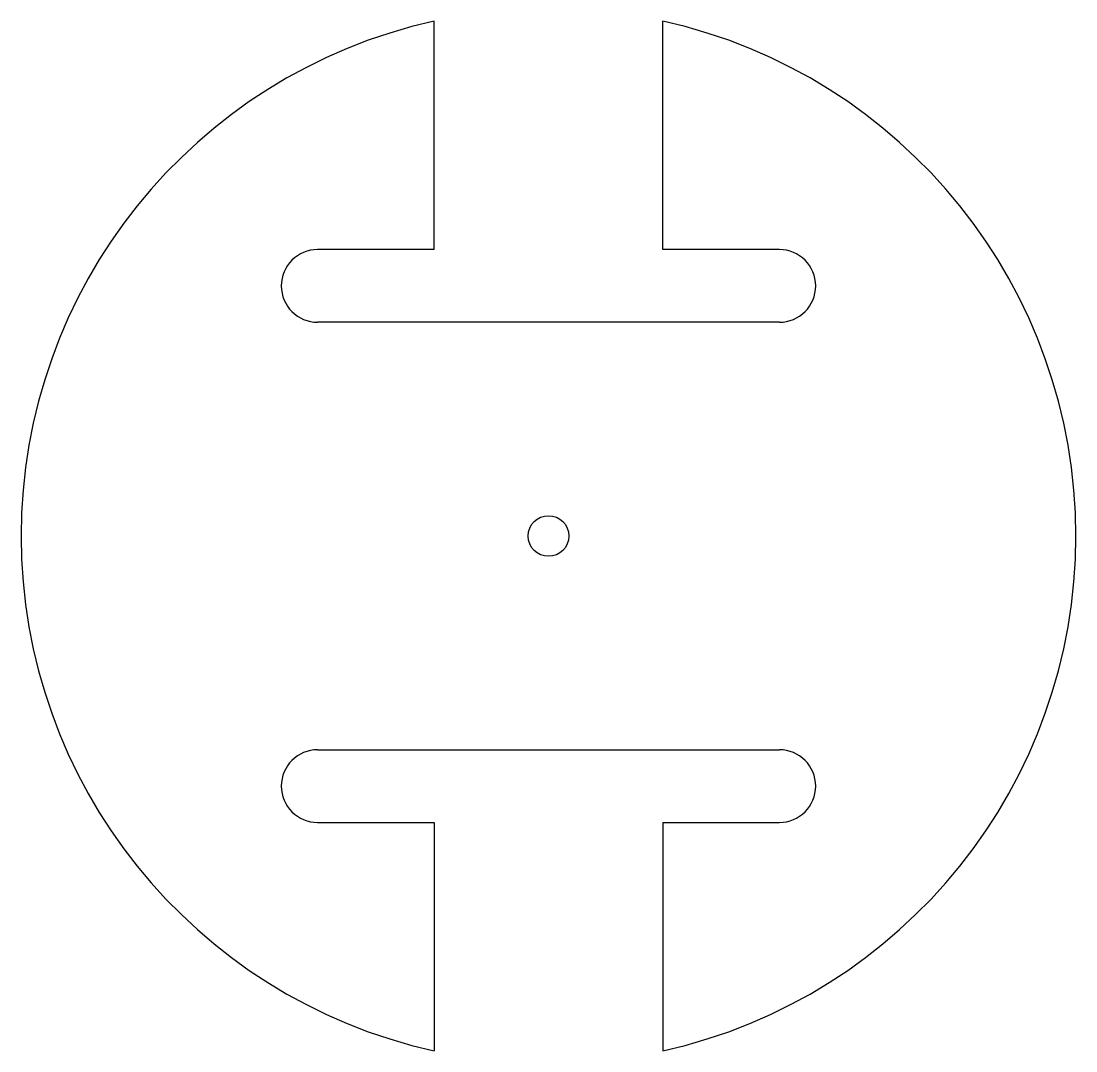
# Model space of a CAD drawing. Extents: x -24.7 to 24.7, y -24.1 to 24.1.
import ezdxf

# ---------------------------------------------------------------- set-up
doc = ezdxf.new("R2010")
doc.units = 0
doc.header["$MEASUREMENT"] = 0
doc.layers.add('VISIBLE', color=7, linetype='CONTINUOUS')

msp = doc.modelspace()

# ---------------------------------------------------------------- linework, layer by layer
at = {"layer": 'VISIBLE'}
for p, q in [((-5.35, 13.4), (-5.35, 24.088)), ((5.35, 13.4), (5.35, 24.088)), ((-5.35, 13.4), (-10.8, 13.4)), ((10.8, 13.4), (5.35, 13.4)), ((10.8, 10), (-10.8, 10)), ((-10.8, -10), (10.8, -10)), ((-10.8, -13.4), (-5.35, -13.4)), ((-5.35, -13.4), (-5.35, -24.088)), ((5.35, -13.4), (10.8, -13.4)), ((5.35, -13.4), (5.35, -24.088))]:
    msp.add_line(p, q, dxfattribs=at)
msp.add_circle((0, 0), 0.95, dxfattribs=at)
for centre, radius, start, end in [((0, 0), 24.675, 102.5222, 257.4778), ((0, 0), 24.675, 282.5222, 77.4778), ((-10.8, 11.7), 1.7, 90, 270), ((10.8, 11.7), 1.7, 270, 90), ((-10.8, -11.7), 1.7, 90, 270), ((10.8, -11.7), 1.7, 270, 90)]:
    msp.add_arc(centre, radius, start, end, dxfattribs=at)

doc.saveas('drawing.dxf')
